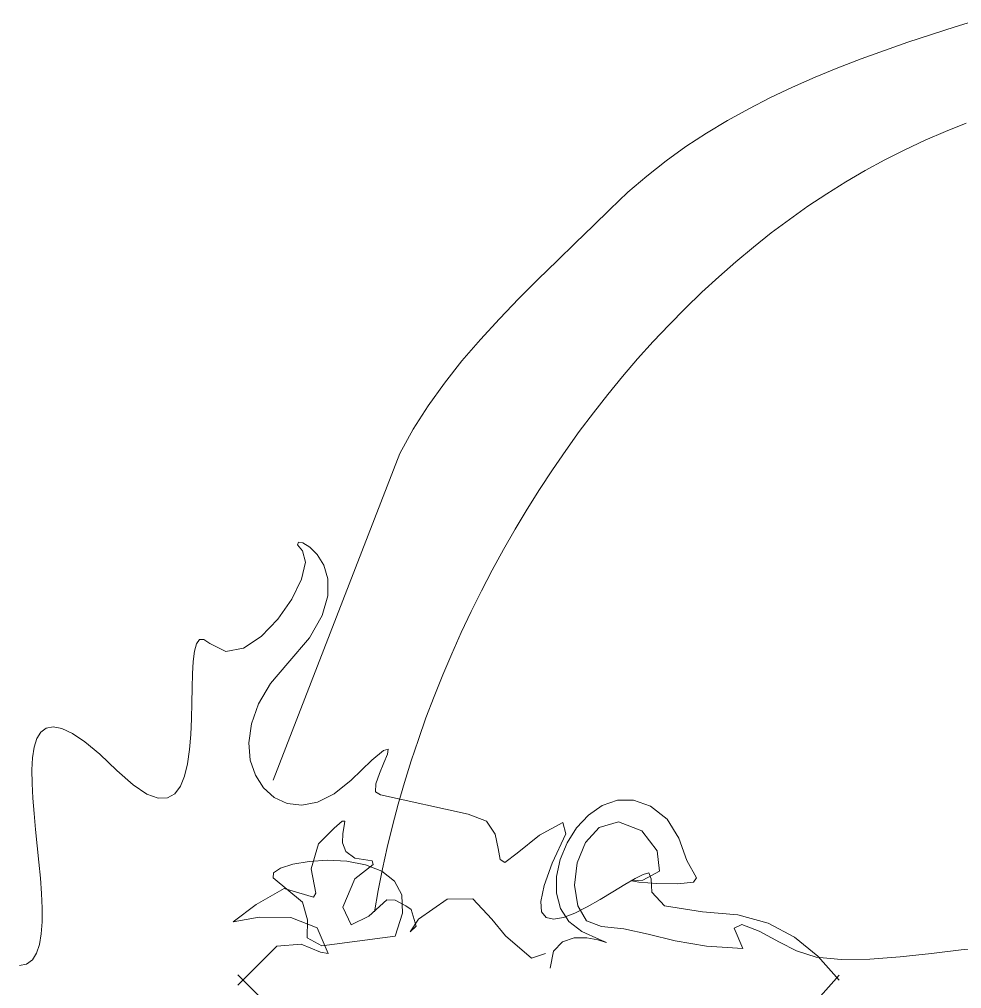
# Model space of a CAD drawing. Header units: centimetres. Extents: x 134057 to 145613, y 5028 to 39996.
# Drawn here: x 135988.3 to 136040.6, y 32875.5 to 32929.3 of the extents above; entities that cross this region are included whole.
import ezdxf

# ---------------------------------------------------------------- set-up
doc = ezdxf.new("R2010")
doc.units = ezdxf.units.CM
doc.layers.add('TEXT', color=3, linetype='Continuous', lineweight=20)

msp = doc.modelspace()

# ---------------------------------------------------------------- linework, layer by layer
at = {"layer": 'TEXT', "color": 2, "linetype": 'Continuous', "lineweight": 13}
for p, q in [((136041.585, 32929.281), (136040.261, 32928.869)), ((136038.942, 32928.447), (136037.629, 32928.012)), ((136040.261, 32928.869), (136038.942, 32928.447)), ((136037.629, 32928.012), (136036.326, 32927.56)), ((136036.326, 32927.56), (136035.033, 32927.089)), ((136035.033, 32927.089), (136033.753, 32926.594)), ((136033.753, 32926.594), (136032.487, 32926.074)), ((136032.487, 32926.074), (136031.239, 32925.524)), ((136031.239, 32925.524), (136030.01, 32924.941)), ((136030.01, 32924.941), (136028.801, 32924.323)), ((136028.801, 32924.323), (136027.615, 32923.665)), ((136027.615, 32923.665), (136026.454, 32922.966)), ((136039.723, 32923.059), (136040.875, 32923.511)), ((136039.723, 32923.059), (136040.875, 32923.511)), ((136026.454, 32922.966), (136025.32, 32922.221)), ((136038.586, 32922.57), (136039.723, 32923.059)), ((136038.586, 32922.57), (136039.723, 32923.059)), ((136037.465, 32922.045), (136038.586, 32922.57)), ((136037.465, 32922.045), (136038.586, 32922.57)), ((136025.32, 32922.221), (136024.214, 32921.427)), ((136036.358, 32921.484), (136037.465, 32922.045)), ((136036.358, 32921.484), (136037.465, 32922.045)), ((136024.214, 32921.427), (136023.14, 32920.582)), ((136035.266, 32920.888), (136036.358, 32921.484)), ((136035.266, 32920.888), (136036.358, 32921.484)), ((136034.191, 32920.259), (136035.266, 32920.888)), ((136034.191, 32920.259), (136035.266, 32920.888)), ((136023.14, 32920.582), (136022.098, 32919.681)), ((136033.132, 32919.596), (136034.191, 32920.259)), ((136033.132, 32919.596), (136034.191, 32920.259)), ((136022.098, 32919.681), (136021.091, 32918.723)), ((136032.089, 32918.903), (136033.132, 32919.596)), ((136032.089, 32918.903), (136033.132, 32919.596)), ((136021.091, 32918.723), (136020.175, 32917.82)), ((136031.063, 32918.178), (136032.089, 32918.903)), ((136031.063, 32918.178), (136032.089, 32918.903)), ((136030.054, 32917.424), (136031.063, 32918.178)), ((136030.054, 32917.424), (136031.063, 32918.178)), ((136020.175, 32917.82), (136019.195, 32916.874)), ((136029.063, 32916.641), (136030.054, 32917.424)), ((136029.063, 32916.641), (136030.054, 32917.424)), ((136019.195, 32916.874), (136018.168, 32915.884)), ((136028.089, 32915.83), (136029.063, 32916.641)), ((136028.089, 32915.83), (136029.063, 32916.641)), ((136018.168, 32915.884), (136017.11, 32914.852)), ((136027.134, 32914.992), (136028.089, 32915.83)), ((136027.134, 32914.992), (136028.089, 32915.83)), ((136026.197, 32914.128), (136027.134, 32914.992)), ((136026.197, 32914.128), (136027.134, 32914.992)), ((136017.11, 32914.852), (136016.038, 32913.779)), ((136025.279, 32913.239), (136026.197, 32914.128)), ((136025.279, 32913.239), (136026.197, 32914.128)), ((136016.038, 32913.779), (136014.966, 32912.665)), ((136024.379, 32912.326), (136025.279, 32913.239)), ((136024.379, 32912.326), (136025.279, 32913.239)), ((136014.966, 32912.665), (136013.911, 32911.512)), ((136023.499, 32911.391), (136024.379, 32912.326)), ((136023.499, 32911.391), (136024.379, 32912.326)), ((136013.911, 32911.512), (136012.889, 32910.32)), ((136022.639, 32910.433), (136023.499, 32911.391)), ((136022.639, 32910.433), (136023.499, 32911.391)), ((136012.889, 32910.32), (136011.916, 32909.091)), ((136021.799, 32909.453), (136022.639, 32910.433)), ((136021.799, 32909.453), (136022.639, 32910.433)), ((136011.916, 32909.091), (136011.008, 32907.824)), ((136020.979, 32908.454), (136021.799, 32909.453)), ((136020.979, 32908.454), (136021.799, 32909.453)), ((136020.18, 32907.436), (136020.979, 32908.454)), ((136020.18, 32907.436), (136020.979, 32908.454)), ((136011.008, 32907.824), (136010.18, 32906.523)), ((136019.402, 32906.399), (136020.18, 32907.436)), ((136019.402, 32906.399), (136020.18, 32907.436)), ((136010.18, 32906.523), (136009.45, 32905.186)), ((136018.645, 32905.345), (136019.402, 32906.399)), ((136018.645, 32905.345), (136019.402, 32906.399)), ((136017.91, 32904.275), (136018.645, 32905.345)), ((136017.91, 32904.275), (136018.645, 32905.345)), ((136009.45, 32905.186), (136002.411, 32887.047)), ((136017.197, 32903.189), (136017.91, 32904.275)), ((136017.197, 32903.189), (136017.91, 32904.275)), ((136016.506, 32902.089), (136017.197, 32903.189)), ((136016.506, 32902.089), (136017.197, 32903.189)), ((136015.838, 32900.975), (136016.506, 32902.089)), ((136015.838, 32900.975), (136016.506, 32902.089)), ((136015.192, 32899.849), (136015.838, 32900.975)), ((136015.192, 32899.849), (136015.838, 32900.975)), ((136003.811, 32900.261), (136003.772, 32900.115)), ((136003.772, 32900.115), (136004.035, 32899.771)), ((136004.063, 32900.216), (136003.811, 32900.261)), ((136004.44, 32899.985), (136004.063, 32900.216)), ((136004.856, 32899.571), (136004.44, 32899.985)), ((136014.57, 32898.712), (136015.192, 32899.849)), ((136014.57, 32898.712), (136015.192, 32899.849)), ((136004.035, 32899.771), (136004.214, 32899.151)), ((136005.221, 32898.981), (136004.856, 32899.571)), ((136004.214, 32899.151), (136003.993, 32898.206)), ((136005.449, 32898.218), (136005.221, 32898.981)), ((136003.993, 32898.206), (136003.455, 32897.097)), ((136005.451, 32897.288), (136005.449, 32898.218)), ((136013.972, 32897.563), (136014.57, 32898.712)), ((136013.972, 32897.563), (136014.57, 32898.712)), ((136005.139, 32896.196), (136005.451, 32897.288)), ((136013.397, 32896.406), (136013.972, 32897.563)), ((136013.397, 32896.406), (136013.972, 32897.563)), ((136003.455, 32897.097), (136002.681, 32895.981)), ((136004.426, 32894.947), (136005.139, 32896.196)), ((136012.846, 32895.239), (136013.397, 32896.406)), ((136012.846, 32895.239), (136013.397, 32896.406)), ((136002.681, 32895.981), (136001.756, 32895.018)), ((136001.756, 32895.018), (136000.761, 32894.365)), ((136012.321, 32894.065), (136012.846, 32895.239)), ((136012.321, 32894.065), (136012.846, 32895.239)), ((135998.159, 32894.619), (135998.044, 32894.207)), ((135998.331, 32894.847), (135998.159, 32894.619)), ((135998.57, 32894.86), (135998.331, 32894.847)), ((135998.891, 32894.628), (135998.57, 32894.86)), ((135999.779, 32894.182), (135998.891, 32894.628)), ((136003.223, 32893.545), (136004.426, 32894.947)), ((135998.044, 32894.207), (135997.973, 32893.642)), ((136000.761, 32894.365), (135999.779, 32894.182)), ((136011.819, 32892.885), (136012.321, 32894.065)), ((136011.819, 32892.885), (136012.321, 32894.065)), ((135997.973, 32893.642), (135997.934, 32892.954)), ((136002.257, 32892.41), (136003.223, 32893.545)), ((135997.934, 32892.954), (135997.913, 32892.173)), ((136011.344, 32891.698), (136011.819, 32892.885)), ((136011.344, 32891.698), (136011.819, 32892.885)), ((136001.593, 32891.276), (136002.257, 32892.41)), ((135997.913, 32892.173), (135997.899, 32891.331)), ((135997.899, 32891.331), (135997.88, 32890.458)), ((136001.203, 32890.171), (136001.593, 32891.276)), ((136010.893, 32890.507), (136011.344, 32891.698)), ((136010.893, 32890.507), (136011.344, 32891.698)), ((135997.88, 32890.458), (135997.842, 32889.585)), ((136001.063, 32889.123), (136001.203, 32890.171)), ((136010.469, 32889.312), (136010.893, 32890.507)), ((136010.469, 32889.312), (136010.893, 32890.507)), ((135989.522, 32889.71), (135989.304, 32889.351)), ((135989.82, 32889.934), (135989.522, 32889.71)), ((135990.204, 32890.007), (135989.82, 32889.934)), ((135990.685, 32889.915), (135990.204, 32890.007)), ((135991.271, 32889.641), (135990.685, 32889.915)), ((135991.971, 32889.173), (135991.271, 32889.641)), ((135989.304, 32889.351), (135989.155, 32888.872)), ((135992.793, 32888.493), (135991.971, 32889.173)), ((135997.842, 32889.585), (135997.774, 32888.742)), ((136001.146, 32888.162), (136001.063, 32889.123)), ((136010.07, 32888.114), (136010.469, 32889.312)), ((136010.07, 32888.114), (136010.469, 32889.312)), ((135989.155, 32888.872), (135989.067, 32888.287)), ((135997.774, 32888.742), (135997.663, 32887.961)), ((136008.538, 32888.691), (136007.894, 32888.16)), ((136008.788, 32888.762), (136008.538, 32888.691)), ((136008.757, 32888.491), (136008.788, 32888.762)), ((135989.067, 32888.287), (135989.031, 32887.611)), ((135993.747, 32887.588), (135992.793, 32888.493)), ((136001.426, 32887.316), (136001.146, 32888.162)), ((136007.894, 32888.16), (136006.742, 32887.047)), ((136008.307, 32887.408), (136008.558, 32888)), ((136008.558, 32888), (136008.757, 32888.491)), ((136009.699, 32886.914), (136010.07, 32888.114)), ((136009.699, 32886.914), (136010.07, 32888.114)), ((135989.031, 32887.611), (135989.038, 32886.86)), ((135994.647, 32886.777), (135993.747, 32887.588)), ((135997.663, 32887.961), (135997.497, 32887.271)), ((135997.497, 32887.271), (135997.263, 32886.704)), ((136001.878, 32886.614), (136001.426, 32887.316)), ((136006.742, 32887.047), (136005.805, 32886.278)), ((136008.115, 32886.836), (136008.307, 32887.408)), ((136009.353, 32885.713), (136009.699, 32886.914)), ((136009.353, 32885.713), (136009.699, 32886.914)), ((135989.038, 32886.86), (135989.08, 32886.049)), ((135995.404, 32886.272), (135994.647, 32886.777)), ((135997.263, 32886.704), (135996.95, 32886.29)), ((136002.476, 32886.086), (136001.878, 32886.614)), ((136008.097, 32886.405), (136008.115, 32886.836)), ((136008.367, 32886.235), (136008.097, 32886.405)), ((135989.08, 32886.049), (135989.147, 32885.192)), ((135996.033, 32886.043), (135995.404, 32886.272)), ((135996.543, 32886.059), (135996.033, 32886.043)), ((135996.95, 32886.29), (135996.543, 32886.059)), ((136003.193, 32885.759), (136002.476, 32886.086)), ((136005.805, 32886.278), (136004.883, 32885.826)), ((136013.24, 32885.152), (136008.367, 32886.235)), ((136020.673, 32885.637), (136021.515, 32885.928)), ((136020.673, 32885.637), (136021.515, 32885.928)), ((136021.515, 32885.928), (136022.413, 32885.932)), ((136021.515, 32885.928), (136022.413, 32885.932)), ((136022.413, 32885.932), (136023.345, 32885.598)), ((136022.413, 32885.932), (136023.345, 32885.598)), ((136004.004, 32885.663), (136003.193, 32885.759)), ((136004.883, 32885.826), (136004.004, 32885.663)), ((136009.035, 32884.513), (136009.353, 32885.713)), ((136009.035, 32884.513), (136009.353, 32885.713)), ((136019.912, 32885.11), (136020.673, 32885.637)), ((136019.912, 32885.11), (136020.673, 32885.637)), ((136023.345, 32885.598), (136024.285, 32884.873)), ((136023.345, 32885.598), (136024.285, 32884.873)), ((135989.147, 32885.192), (135989.231, 32884.305)), ((136005.801, 32884.378), (136006.247, 32884.765)), ((136005.801, 32884.378), (136006.247, 32884.765)), ((136006.247, 32884.765), (136006.392, 32884.778)), ((136006.247, 32884.765), (136006.392, 32884.778)), ((136006.392, 32884.778), (136006.359, 32884.517)), ((136006.392, 32884.778), (136006.359, 32884.517)), ((136014.249, 32884.766), (136013.24, 32885.152)), ((136014.724, 32884.049), (136014.249, 32884.766)), ((136019.254, 32884.401), (136019.912, 32885.11)), ((136019.254, 32884.401), (136019.912, 32885.11)), ((136024.285, 32884.873), (136024.917, 32883.82)), ((136024.285, 32884.873), (136024.917, 32883.82)), ((135989.231, 32884.305), (135989.323, 32883.403)), ((136004.928, 32883.52), (136005.801, 32884.378)), ((136004.928, 32883.52), (136005.801, 32884.378)), ((136006.359, 32884.517), (136006.274, 32884.081)), ((136006.359, 32884.517), (136006.274, 32884.081)), ((136008.745, 32883.313), (136009.035, 32884.513)), ((136008.745, 32883.313), (136009.035, 32884.513)), ((136018.494, 32884.691), (136017.191, 32883.989)), ((136018.655, 32884.069), (136018.494, 32884.691)), ((136018.724, 32883.559), (136019.254, 32884.401)), ((136018.724, 32883.559), (136019.254, 32884.401)), ((136020.509, 32884.415), (136019.744, 32883.584)), ((136020.509, 32884.415), (136019.744, 32883.584)), ((136021.578, 32884.738), (136020.509, 32884.415)), ((136021.578, 32884.738), (136020.509, 32884.415)), ((136022.874, 32884.23), (136021.578, 32884.738)), ((136022.874, 32884.23), (136021.578, 32884.738)), ((136023.727, 32883.113), (136022.874, 32884.23)), ((136023.727, 32883.113), (136022.874, 32884.23)), ((136006.274, 32884.081), (136006.261, 32883.57)), ((136006.274, 32884.081), (136006.261, 32883.57)), ((136014.898, 32883.257), (136014.724, 32884.049)), ((136017.191, 32883.989), (136015.947, 32882.986)), ((136017.898, 32882.438), (136018.655, 32884.069)), ((136024.917, 32883.82), (136025.368, 32882.587)), ((136024.917, 32883.82), (136025.368, 32882.587)), ((135989.323, 32883.403), (135989.414, 32882.5)), ((136004.527, 32882.116), (136004.928, 32883.52)), ((136004.527, 32882.116), (136004.928, 32883.52)), ((136006.261, 32883.57), (136006.446, 32883.082)), ((136006.261, 32883.57), (136006.446, 32883.082)), ((136008.482, 32882.115), (136008.745, 32883.313)), ((136008.482, 32882.115), (136008.745, 32883.313)), ((136015.005, 32882.645), (136014.898, 32883.257)), ((136018.345, 32882.638), (136018.724, 32883.559)), ((136018.345, 32882.638), (136018.724, 32883.559)), ((136019.744, 32883.584), (136019.287, 32882.447)), ((136019.744, 32883.584), (136019.287, 32882.447)), ((136006.446, 32883.082), (136006.952, 32882.716)), ((136006.446, 32883.082), (136006.952, 32882.716)), ((136006.952, 32882.716), (136007.906, 32882.572)), ((136006.952, 32882.716), (136007.906, 32882.572)), ((136015.277, 32882.47), (136015.005, 32882.645)), ((136015.947, 32882.986), (136015.277, 32882.47)), ((136018.141, 32881.689), (136018.345, 32882.638)), ((136018.141, 32881.689), (136018.345, 32882.638)), ((136023.843, 32881.997), (136023.727, 32883.113)), ((136023.843, 32881.997), (136023.727, 32883.113)), ((135989.414, 32882.5), (135989.496, 32881.612)), ((136002.818, 32882.162), (136002.425, 32881.904)), ((136003.506, 32882.381), (136002.818, 32882.162)), ((136004.406, 32882.535), (136003.506, 32882.381)), ((136005.434, 32882.598), (136004.406, 32882.535)), ((136004.787, 32880.772), (136004.527, 32882.116)), ((136004.787, 32880.772), (136004.527, 32882.116)), ((136006.506, 32882.546), (136005.434, 32882.598)), ((136007.538, 32882.353), (136006.506, 32882.546)), ((136007.966, 32882.356), (136006.943, 32881.569)), ((136007.966, 32882.356), (136006.943, 32881.569)), ((136008.447, 32881.993), (136007.538, 32882.353)), ((136007.906, 32882.572), (136007.966, 32882.356)), ((136007.906, 32882.572), (136007.966, 32882.356)), ((136008.247, 32880.92), (136008.482, 32882.115)), ((136008.247, 32880.92), (136008.482, 32882.115)), ((136017.445, 32881.198), (136017.898, 32882.438)), ((136019.287, 32882.447), (136019.142, 32881.208)), ((136019.287, 32882.447), (136019.142, 32881.208)), ((136025.368, 32882.587), (136025.909, 32881.624)), ((136025.368, 32882.587), (136025.909, 32881.624)), ((135989.496, 32881.612), (135989.559, 32880.754)), ((136002.425, 32881.904), (136002.411, 32881.632)), ((136002.411, 32881.632), (136004.035, 32880.279)), ((136006.943, 32881.569), (136006.281, 32880)), ((136006.943, 32881.569), (136006.281, 32880)), ((136009.149, 32881.442), (136008.447, 32881.993)), ((136018.136, 32880.763), (136018.141, 32881.689)), ((136018.136, 32880.763), (136018.141, 32881.689)), ((136022.495, 32881.583), (136021.921, 32881.244)), ((136022.953, 32881.816), (136022.495, 32881.583)), ((136022.931, 32881.489), (136023.843, 32881.997)), ((136022.931, 32881.489), (136023.843, 32881.997)), ((136023.257, 32881.903), (136022.953, 32881.816)), ((136023.38, 32881.565), (136023.257, 32881.903)), ((136023.426, 32880.82), (136023.38, 32881.565)), ((136025.909, 32881.624), (136025.745, 32881.379)), ((136025.909, 32881.624), (136025.745, 32881.379)), ((136001.468, 32880.14), (136003.018, 32881.033)), ((136001.468, 32880.14), (136003.018, 32881.033)), ((136003.018, 32881.033), (136004.657, 32880.541)), ((136003.018, 32881.033), (136004.657, 32880.541)), ((136009.561, 32880.673), (136009.149, 32881.442)), ((136017.262, 32880.309), (136017.445, 32881.198)), ((136019.142, 32881.208), (136019.314, 32880.071)), ((136019.142, 32881.208), (136019.314, 32880.071)), ((136021.921, 32881.244), (136021.264, 32880.843)), ((136022.306, 32881.452), (136022.931, 32881.489)), ((136022.306, 32881.452), (136022.931, 32881.489)), ((136022.711, 32881.374), (136022.306, 32881.452)), ((136022.711, 32881.374), (136022.306, 32881.452)), ((136023.71, 32881.303), (136022.711, 32881.374)), ((136023.71, 32881.303), (136022.711, 32881.374)), ((136024.867, 32881.288), (136023.71, 32881.303)), ((136024.867, 32881.288), (136023.71, 32881.303)), ((136025.745, 32881.379), (136024.867, 32881.288)), ((136025.745, 32881.379), (136024.867, 32881.288)), ((135989.559, 32880.754), (135989.594, 32879.94)), ((136004.657, 32880.541), (136004.787, 32880.772)), ((136004.657, 32880.541), (136004.787, 32880.772)), ((136008.041, 32879.729), (136008.247, 32880.92)), ((136008.041, 32879.729), (136008.247, 32880.92)), ((136009.599, 32879.662), (136009.561, 32880.673)), ((136012.072, 32880.436), (136013.486, 32880.466)), ((136012.072, 32880.436), (136013.486, 32880.466)), ((136013.486, 32880.466), (136014.539, 32879.323)), ((136013.486, 32880.466), (136014.539, 32879.323)), ((136018.353, 32879.913), (136018.136, 32880.763)), ((136018.353, 32879.913), (136018.136, 32880.763)), ((136021.264, 32880.843), (136020.56, 32880.419)), ((136024.133, 32880.075), (136023.426, 32880.82)), ((135989.594, 32879.94), (135989.593, 32879.186)), ((136000.19, 32879.188), (136001.468, 32880.14)), ((136000.19, 32879.188), (136001.468, 32880.14)), ((136004.035, 32880.279), (136004.316, 32879.286)), ((136006.281, 32880), (136006.733, 32879.022)), ((136006.281, 32880), (136006.733, 32879.022)), ((136007.725, 32879.489), (136008.718, 32880.406)), ((136007.725, 32879.489), (136008.718, 32880.406)), ((136008.718, 32880.406), (136009.189, 32880.386)), ((136008.718, 32880.406), (136009.189, 32880.386)), ((136009.189, 32880.386), (136009.781, 32880.065)), ((136009.189, 32880.386), (136009.781, 32880.065)), ((136009.781, 32880.065), (136010.072, 32879.865)), ((136009.781, 32880.065), (136010.072, 32879.865)), ((136010.478, 32879.323), (136012.072, 32880.436)), ((136010.478, 32879.323), (136012.072, 32880.436)), ((136017.312, 32879.729), (136017.262, 32880.309)), ((136018.815, 32879.19), (136018.353, 32879.913)), ((136018.815, 32879.19), (136018.353, 32879.913)), ((136019.844, 32880.014), (136019.151, 32879.67)), ((136019.314, 32880.071), (136019.809, 32879.239)), ((136019.314, 32880.071), (136019.809, 32879.239)), ((136020.56, 32880.419), (136019.844, 32880.014)), ((136026.235, 32879.737), (136024.133, 32880.075)), ((136001.643, 32879.446), (136000.19, 32879.188)), ((136001.643, 32879.446), (136000.19, 32879.188)), ((136003.388, 32879.425), (136001.643, 32879.446)), ((136003.388, 32879.425), (136001.643, 32879.446)), ((136004.854, 32878.845), (136003.388, 32879.425)), ((136004.854, 32878.845), (136003.388, 32879.425)), ((136006.733, 32879.022), (136007.725, 32879.489)), ((136006.733, 32879.022), (136007.725, 32879.489)), ((136009.179, 32878.383), (136009.599, 32879.662)), ((136010.072, 32879.865), (136010.357, 32878.942)), ((136010.072, 32879.865), (136010.357, 32878.942)), ((136017.562, 32879.416), (136017.312, 32879.729)), ((136017.975, 32879.33), (136017.562, 32879.416)), ((136018.516, 32879.428), (136017.975, 32879.33)), ((136019.151, 32879.67), (136018.516, 32879.428)), ((136028.193, 32879.577), (136026.235, 32879.737)), ((136029.878, 32879.105), (136028.193, 32879.577)), ((135989.593, 32879.186), (135989.547, 32878.507)), ((136004.316, 32879.286), (136004.296, 32878.293)), ((136005.469, 32877.428), (136004.854, 32878.845)), ((136005.469, 32877.428), (136004.854, 32878.845)), ((136010.011, 32878.621), (136010.478, 32879.323)), ((136010.011, 32878.621), (136010.478, 32879.323)), ((136010.357, 32878.942), (136010.011, 32878.621)), ((136010.357, 32878.942), (136010.011, 32878.621)), ((136014.539, 32879.323), (136015.311, 32878.411)), ((136014.539, 32879.323), (136015.311, 32878.411)), ((136019.547, 32878.646), (136018.815, 32879.19)), ((136019.547, 32878.646), (136018.815, 32879.19)), ((136019.809, 32879.239), (136020.63, 32878.917)), ((136019.809, 32879.239), (136020.63, 32878.917)), ((136020.63, 32878.917), (136021.876, 32878.79)), ((136020.63, 32878.917), (136021.876, 32878.79)), ((136027.998, 32878.828), (136028.419, 32879.035)), ((136027.998, 32878.828), (136028.419, 32879.035)), ((136028.419, 32879.035), (136029.378, 32878.664)), ((136028.419, 32879.035), (136029.378, 32878.664)), ((136031.342, 32878.334), (136029.878, 32879.105)), ((135989.547, 32878.507), (135989.447, 32877.918)), ((136005.118, 32877.842), (136009.179, 32878.383)), ((136015.311, 32878.411), (136016.745, 32877.167)), ((136015.311, 32878.411), (136016.745, 32877.167)), ((136020.521, 32878.193), (136019.547, 32878.646)), ((136020.521, 32878.193), (136019.547, 32878.646)), ((136021.876, 32878.79), (136023.218, 32878.488)), ((136021.876, 32878.79), (136023.218, 32878.488)), ((136023.218, 32878.488), (136024.724, 32878.128)), ((136023.218, 32878.488), (136024.724, 32878.128)), ((136028.481, 32877.699), (136027.998, 32878.828)), ((136028.481, 32877.699), (136027.998, 32878.828)), ((136029.378, 32878.664), (136030.513, 32878.058)), ((136029.378, 32878.664), (136030.513, 32878.058)), ((136032.637, 32877.277), (136031.342, 32878.334)), ((135989.447, 32877.918), (135989.285, 32877.433)), ((136000.461, 32875.668), (136002.626, 32877.834)), ((136000.461, 32875.668), (136002.626, 32877.834)), ((136002.626, 32877.834), (136003.965, 32877.939)), ((136002.626, 32877.834), (136003.965, 32877.939)), ((136003.965, 32877.939), (136005.033, 32877.503)), ((136003.965, 32877.939), (136005.033, 32877.503)), ((136004.296, 32878.293), (136005.118, 32877.842)), ((136017.977, 32877.55), (136018.462, 32878.073)), ((136017.977, 32877.55), (136018.462, 32878.073)), ((136018.462, 32878.073), (136019.116, 32878.285)), ((136018.462, 32878.073), (136019.116, 32878.285)), ((136019.116, 32878.285), (136019.814, 32878.287)), ((136019.116, 32878.285), (136019.814, 32878.287)), ((136019.814, 32878.287), (136020.429, 32878.178)), ((136019.814, 32878.287), (136020.429, 32878.178)), ((136020.429, 32878.178), (136020.836, 32878.06)), ((136020.429, 32878.178), (136020.836, 32878.06)), ((136020.908, 32878.031), (136020.521, 32878.193)), ((136020.908, 32878.031), (136020.521, 32878.193)), ((136020.836, 32878.06), (136020.908, 32878.031)), ((136020.836, 32878.06), (136020.908, 32878.031)), ((136024.724, 32878.128), (136026.456, 32877.825)), ((136024.724, 32878.128), (136026.456, 32877.825)), ((136026.456, 32877.825), (136028.481, 32877.699)), ((136026.456, 32877.825), (136028.481, 32877.699)), ((136030.513, 32878.058), (136031.459, 32877.563)), ((136030.513, 32878.058), (136031.459, 32877.563)), ((136040.597, 32877.62), (136042.105, 32877.772)), ((136040.597, 32877.62), (136042.105, 32877.772)), ((135989.285, 32877.433), (135989.051, 32877.069)), ((136005.033, 32877.503), (136005.469, 32877.428)), ((136005.033, 32877.503), (136005.469, 32877.428)), ((136016.745, 32877.167), (136017.517, 32877.428)), ((136016.745, 32877.167), (136017.517, 32877.428)), ((136017.788, 32876.616), (136017.977, 32877.55)), ((136017.788, 32876.616), (136017.977, 32877.55)), ((136031.459, 32877.563), (136032.549, 32877.225)), ((136031.459, 32877.563), (136032.549, 32877.225)), ((136032.549, 32877.225), (136033.93, 32877.092)), ((136032.549, 32877.225), (136033.93, 32877.092)), ((136033.816, 32875.947), (136032.637, 32877.277)), ((136035.514, 32877.114), (136037.213, 32877.242)), ((136035.514, 32877.114), (136037.213, 32877.242)), ((136037.213, 32877.242), (136038.936, 32877.427)), ((136037.213, 32877.242), (136038.936, 32877.427)), ((136038.936, 32877.427), (136040.597, 32877.62)), ((136038.936, 32877.427), (136040.597, 32877.62)), ((135988.736, 32876.839), (135988.333, 32876.759)), ((135989.051, 32877.069), (135988.736, 32876.839)), ((136033.93, 32877.092), (136035.514, 32877.114)), ((136033.93, 32877.092), (136035.514, 32877.114)), ((136000.461, 32876.246), (136002.626, 32874.08)), ((136000.461, 32876.246), (136002.626, 32874.08)), ((136033.816, 32876.218), (136032.637, 32874.888))]:
    msp.add_line(p, q, dxfattribs=at)

doc.saveas('drawing.dxf')
